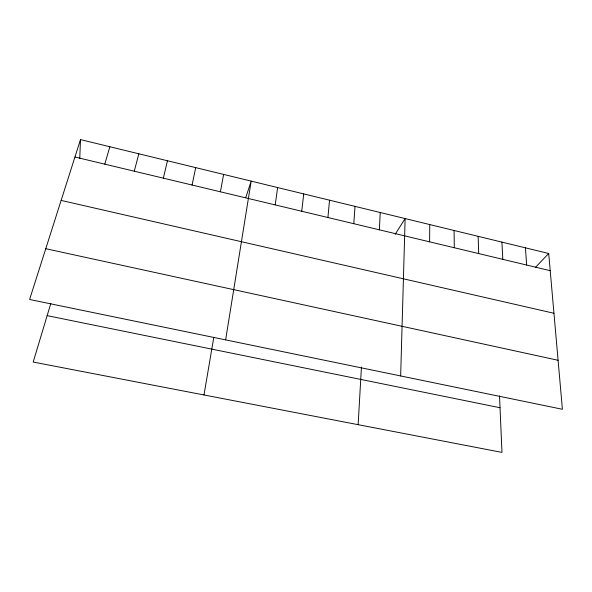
<?xml version="1.0" encoding="UTF-8"?>
<svg xmlns="http://www.w3.org/2000/svg" width="592" height="592" viewBox="0 0 592 592"><rect width="100%" height="100%" fill="white"/><g stroke="black" fill="none" stroke-linecap="round" stroke-linejoin="round"><path stroke-width="0.89" d="M429.614 241.839L429.748 224.56M400.658 375.95L405.135 218.566L395.204 234.277M79.772 158.501L80.49 139.601L548.695 253.494L562.4 409.279L29.6 299.485L80.49 139.601M379.368 229.822L380.227 212.513M358.13 424.679L361.453 366.981M353.801 223.709L355.022 206.379M327.924 217.516L329.529 200.177M301.735 211.255L303.726 193.902M275.221 204.913L277.611 187.553M225.626 339.882L251.186 181.122L245.732 197.639M203.988 394.975L213.779 337.455M220.402 191.801L223.628 174.418M192.052 185.022L195.723 167.625M163.34 178.155L167.462 160.75M134.258 171.199L138.839 153.794M104.791 164.154L109.853 146.742M50.831 303.43L33.189 362.052L501.972 452.399L499.515 395.856M535.405 267.443L548.695 253.494M47.153 315.647L500.033 407.74M45.762 248.707L558.093 360.284M61.131 200.414L553.957 313.279M74.947 157.013L550.205 270.677M525.444 247.833L526.643 265.046M501.927 242.113L502.8 259.34M478.144 236.326L478.691 253.576M454.086 230.48L454.293 247.745"/></g></svg>
